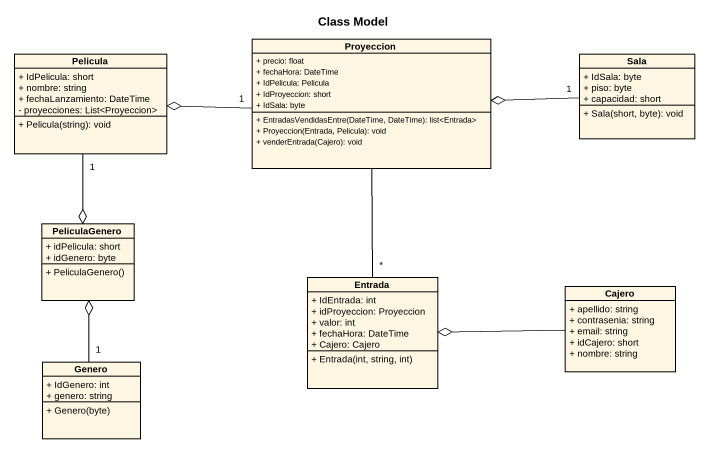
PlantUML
@startuml
title Class Model
hide circle
hide empty members
skinparam classAttributeIconSize 0
class Pelicula {
  + IdPelicula: short
  + nombre: string
  + fechaLanzamiento: DateTime
  - proyecciones: List<Proyeccion>
  + Pelicula(string): void
}
class Proyeccion {
  + precio: float
  + fechaHora: DateTime
  + IdPelicula: Pelicula
  + IdProyeccion: short
  + IdSala: byte
  + EntradasVendidasEntre(DateTime, DateTime): list<Entrada>
  + Proyeccion(Entrada, Pelicula): void
  + venderEntrada(Cajero): void
}
class Sala {
  + IdSala: byte
  + piso: byte
  + capacidad: short
  + Sala(short, byte): void
}
class PeliculaGenero {
  + idPelicula: short
  + idGenero: byte
  + PeliculaGenero()
}
class Entrada {
  + IdEntrada: int
  + idProyeccion: Proyeccion
  + valor: int
  + fechaHora: DateTime
  + Cajero: Cajero
  + Entrada(int, string, int)
}
class Cajero {
  + apellido: string
  + contrasenia: string
  + email: string
  + idCajero: short
  + nombre: string
}
class Genero {
  + IdGenero: int
  + genero: string
  + Genero(byte)
}
Pelicula "1" --o PeliculaGenero
Proyeccion "1" -left-o Pelicula
Proyeccion -- "*" Entrada
Sala "1" -left-o Proyeccion
Cajero -left-o Entrada
Genero "1" -up-o PeliculaGenero
@enduml
